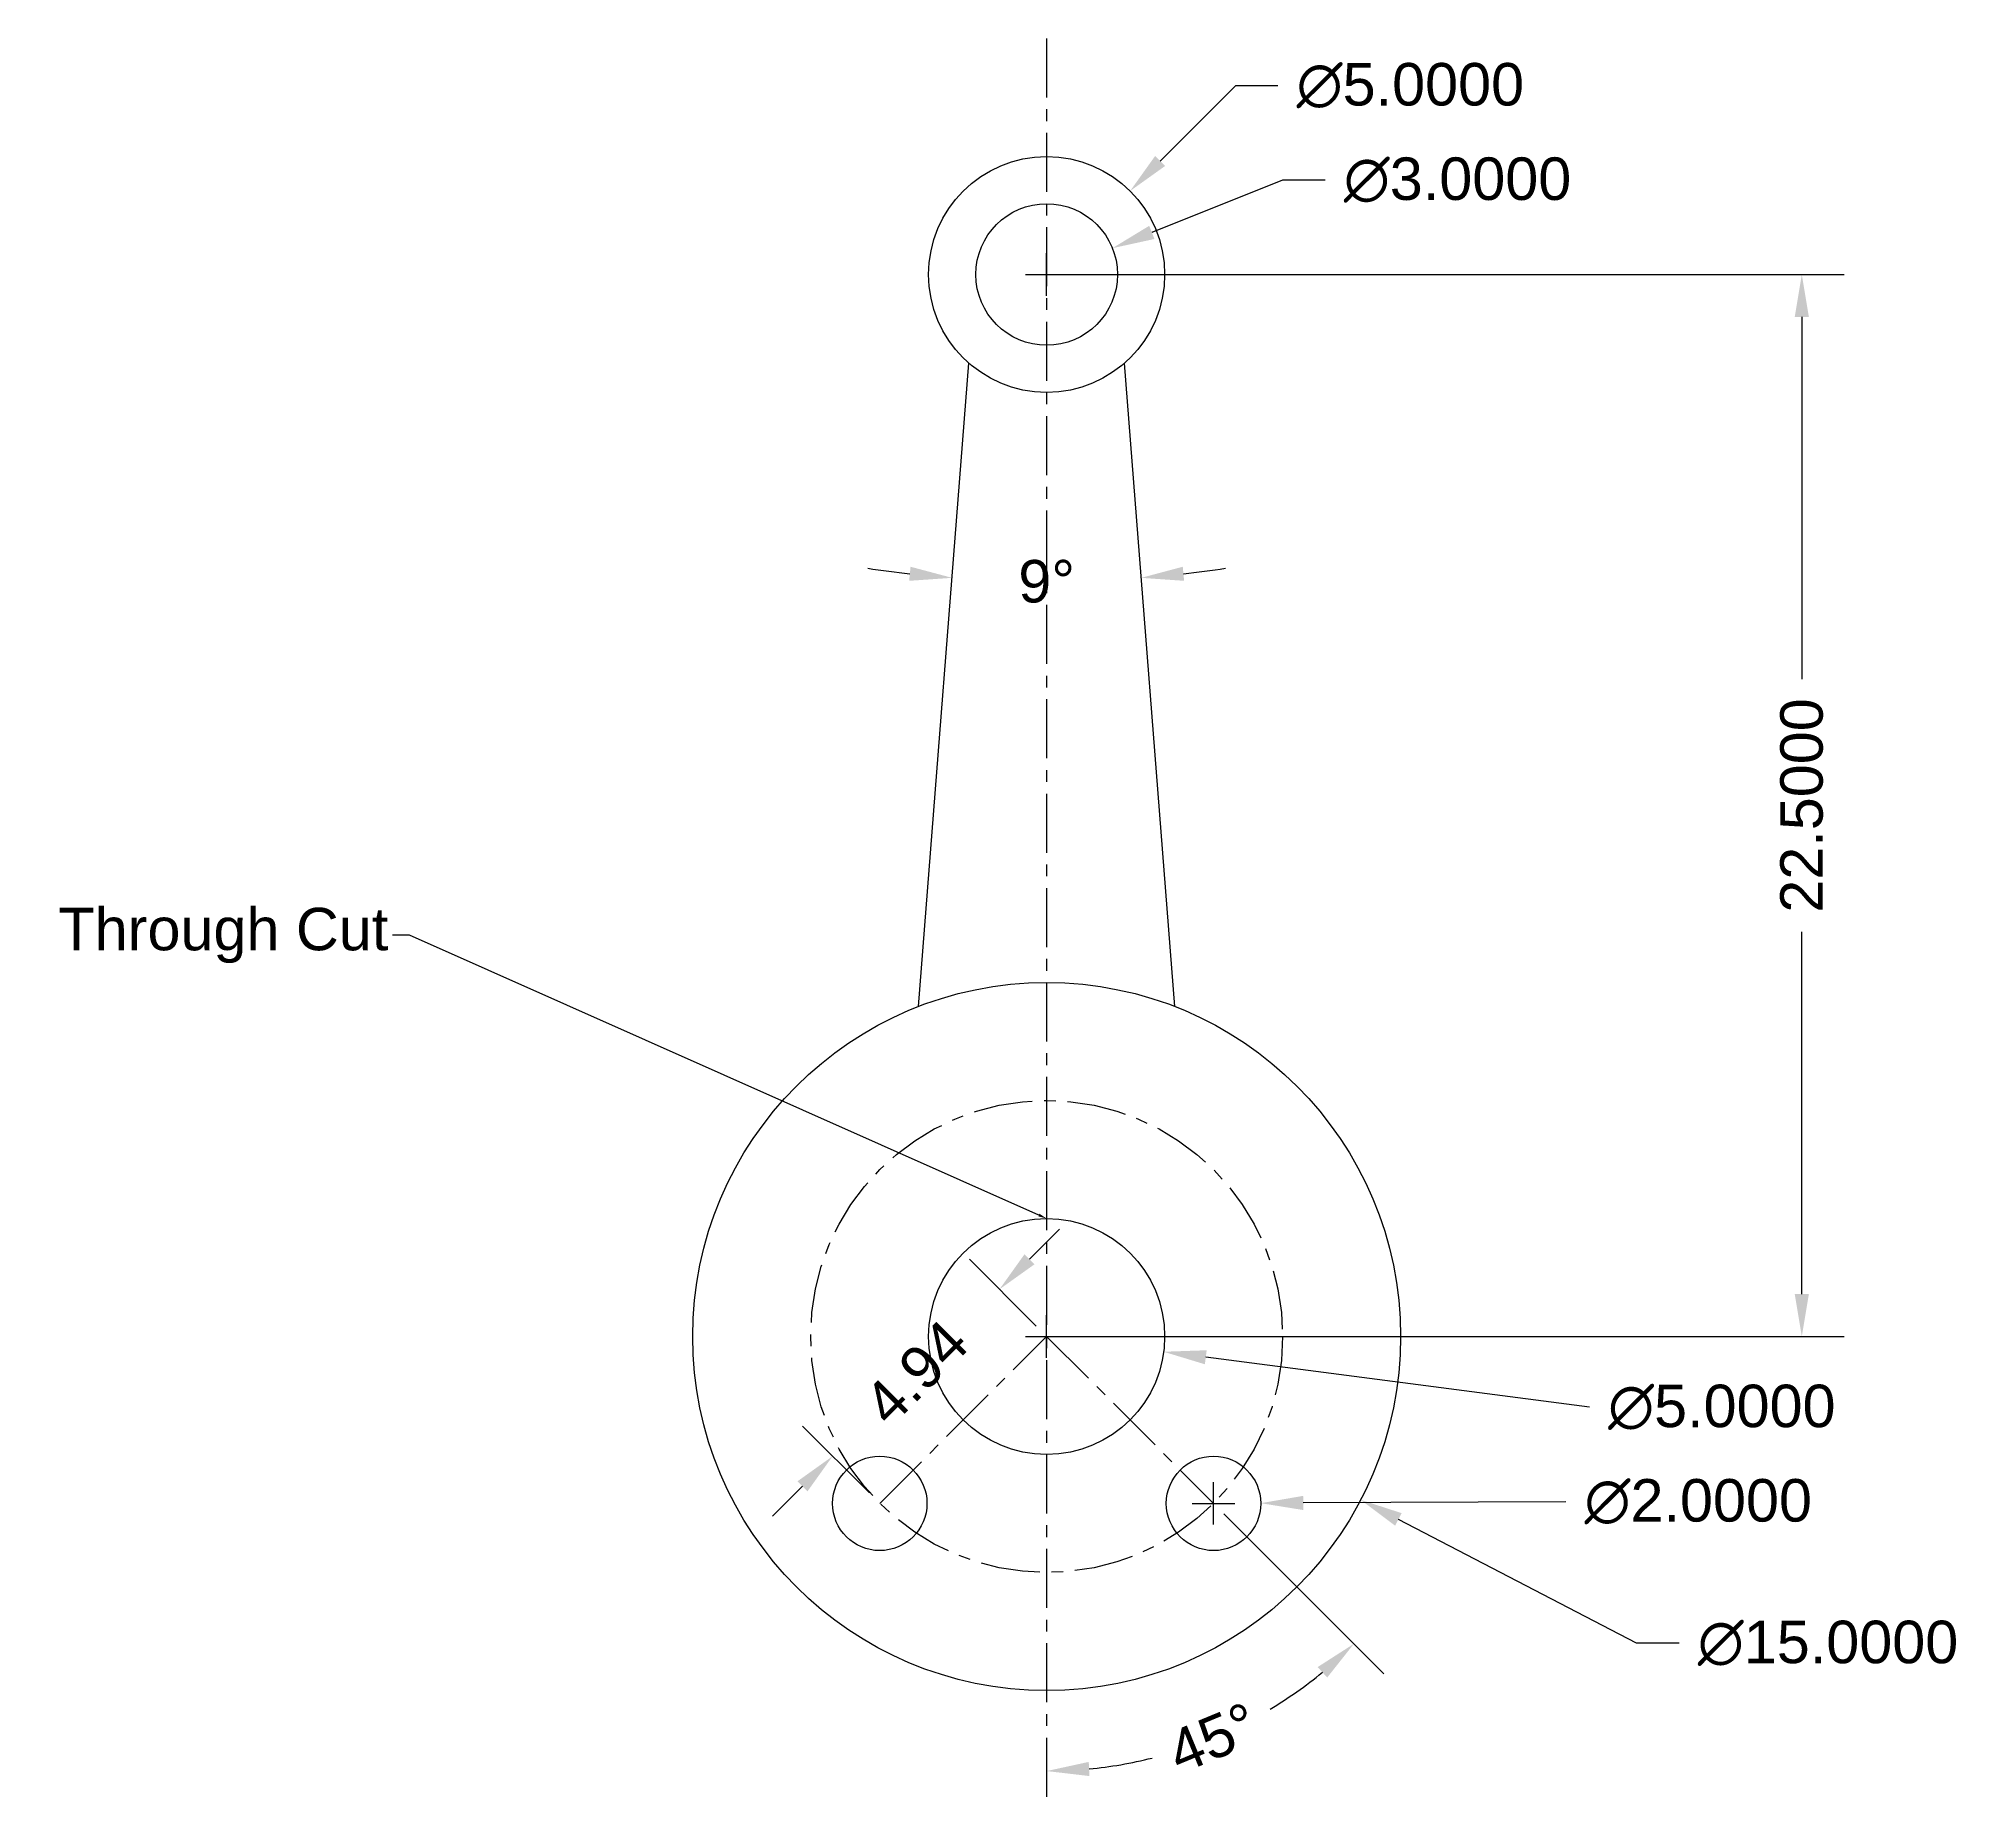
# Model space of a CAD drawing. Header units: inches. Extents: x -11.4 to 29.4, y 0 to 37.5.
import ezdxf
from ezdxf import colors
from ezdxf.entities.mleader import LeaderData, LeaderLine
from ezdxf.math import Vec2, Vec3

# ---------------------------------------------------------------- set-up
doc = ezdxf.new("R2010")
doc.units = ezdxf.units.IN
doc.header["$MEASUREMENT"] = 0
doc.linetypes.add('CENTER', pattern=[2, 1.25, -0.25, 0.25, -0.25])
doc.layers.get('Defpoints').update_dxf_attribs({"color": 6})
doc.layers.add('Construction', color=4, linetype='CENTER')
doc.layers.add('Visible', color=3, linetype='Continuous', plot=False)
doc.styles.add('Annotative', font='arial.ttf')
doc.styles.get("Standard").update_dxf_attribs({"font": 'arial.ttf'})
doc.dimstyles.new('Exercise', dxfattribs={"dimscale": 0, "dimtxt": 0.18, "dimasz": 0.18, "dimexe": 0.18, "dimexo": 0.0625, "dimgap": 0.09, "dimtad": 0, "dimtoh": 1, "dimdec": 4, "dimzin": 0, "dimdsep": 46, "dimtxsty": 'Annotative', "dimcen": 0.09, "dimclrd": 256, "dimclre": 256, "dimclrt": 256, "dimadec": 0, "dimazin": 0, "dimtfac": 1, "dimtdec": 4, "dimtofl": 0, "dimtmove": 0, "dimatfit": 3, "dimfxl": 1, "dimtolj": 1, "dimtzin": 0, "dimlwd": -1, "dimlwe": -1, "dimarcsym": 0})

# ---------------------------------------------------------------- blocks, each defined once
blk = doc.blocks.new('*D0')
at = {"layer": 'Defpoints', "transparency": 16777216}
for p, q in [((14, 36.5), (12.404, 34.904)), ((14.9, 36.5), (14, 36.5)), ((10, 32.05), (10, 32.95)), ((9.55, 32.5), (10.45, 32.5))]:
    blk.add_line(p, q, dxfattribs=at)
at = {"layer": 'Defpoints', "color": 0, "transparency": 16777216}
for p in [(11.768, 34.268), (8.232, 30.732)]:
    blk.add_point(p, dxfattribs=at)
at = {"layer": 'Defpoints', "transparency": 16777216}
blk.add_solid([(12.298, 35.01), (12.51, 34.798), (11.768, 34.268)], dxfattribs=at)
at = {"layer": 'Defpoints', "transparency": 16777216, "insert": (17.706, 36.5), "char_height": 0.9, "attachment_point": 5, "style": 'Annotative'}
blk.add_mtext('\\A1;∅5.0000', dxfattribs=at)
blk = doc.blocks.new('*D1')
at = {"layer": 'Defpoints', "transparency": 16777216}
for p, q in [((15, 34.5), (12.228, 33.391)), ((15.9, 34.5), (15, 34.5)), ((10, 32.05), (10, 32.95)), ((9.55, 32.5), (10.45, 32.5))]:
    blk.add_line(p, q, dxfattribs=at)
at = {"layer": 'Defpoints', "color": 0, "transparency": 16777216}
for p in [(11.393, 33.057), (8.607, 31.943)]:
    blk.add_point(p, dxfattribs=at)
at = {"layer": 'Defpoints', "transparency": 16777216}
blk.add_solid([(12.173, 33.531), (12.284, 33.252), (11.393, 33.057)], dxfattribs=at)
at = {"layer": 'Defpoints', "transparency": 16777216, "insert": (18.706, 34.5), "char_height": 0.9, "attachment_point": 5, "style": 'Annotative'}
blk.add_mtext('\\A1;∅3.0000', dxfattribs=at)
blk = doc.blocks.new('*D2')
at = {"layer": 'Defpoints', "transparency": 16777216}
for p, q in [((10.312, 32.5), (26.9, 32.5)), ((26, 31.6), (26, 23.924)), ((26, 10.9), (26, 18.576)), ((10.312, 10), (26.9, 10))]:
    blk.add_line(p, q, dxfattribs=at)
at = {"layer": 'Defpoints', "color": 0, "transparency": 16777216}
for p in [(10, 32.5), (10, 10), (26, 10)]:
    blk.add_point(p, dxfattribs=at)
at = {"layer": 'Defpoints', "transparency": 16777216}
for points in [[(25.85, 31.6), (26.15, 31.6), (26, 32.5)], [(25.85, 10.9), (26.15, 10.9), (26, 10)]]:
    blk.add_solid(points, dxfattribs=at)
at = {"layer": 'Defpoints', "transparency": 16777216, "insert": (26, 21.25), "char_height": 0.9, "attachment_point": 5, "rotation": 90, "style": 'Annotative'}
blk.add_mtext('\\A1;22.5000', dxfattribs=at)
blk = doc.blocks.new('*D4')
at = {"layer": 'Defpoints', "transparency": 16777216}
blk.add_line((13.757, 6.243), (17.146, 2.854), dxfattribs=at)
for start, end in [(300.9383, 309.3964), (275.6036, 284.0617)]:
    blk.add_arc((10, 10), 9.206, start, end, dxfattribs=at)
at = {"layer": 'Defpoints', "color": 0, "transparency": 16777216}
for p in [(10, 37.5), (10, 10), (13.536, 6.464), (12.383, 1.108), (10, 0)]:
    blk.add_point(p, dxfattribs=at)
at = {"layer": 'Defpoints', "transparency": 16777216}
for points in [[(15.742, 2.997), (15.944, 2.775), (16.51, 3.49)], [(10.906, 0.688), (10.892, 0.988), (10, 0.794)]]:
    blk.add_solid(points, dxfattribs=at)
at = {"layer": 'Defpoints', "transparency": 16777216, "insert": (13.523, 1.495), "char_height": 0.9, "attachment_point": 5, "rotation": 22.5, "style": 'Annotative'}
blk.add_mtext('\\A1;45°', dxfattribs=at)
blk = doc.blocks.new('*D5')
at = {"layer": 'Defpoints', "transparency": 16777216}
for p, q in [((9.636, 11.636), (10.273, 12.273)), ((9.779, 10.221), (8.364, 11.636)), ((6.243, 6.685), (4.828, 8.101)), ((4.828, 6.828), (4.192, 6.192))]:
    blk.add_line(p, q, dxfattribs=at)
at = {"layer": 'Defpoints', "color": 0, "transparency": 16777216}
for p in [(10, 10), (5.464, 7.464), (6.464, 6.464)]:
    blk.add_point(p, dxfattribs=at)
at = {"layer": 'Defpoints', "transparency": 16777216}
for points in [[(9.53, 11.742), (9.742, 11.53), (9, 11)], [(4.722, 6.934), (4.934, 6.722), (5.464, 7.464)]]:
    blk.add_solid(points, dxfattribs=at)
at = {"layer": 'Defpoints', "transparency": 16777216, "insert": (7.232, 9.232), "char_height": 0.9, "attachment_point": 5, "rotation": 45, "style": 'Annotative'}
blk.add_mtext('\\A1;4.94', dxfattribs=at)
blk = doc.blocks.new('*D6')
at = {"layer": 'Defpoints', "transparency": 16777216}
for p, q in [((10, 9.55), (10, 10.45)), ((9.55, 10), (10.45, 10)), ((21.5, 8.5), (13.371, 9.56))]:
    blk.add_line(p, q, dxfattribs=at)
at = {"layer": 'Defpoints', "color": 0, "transparency": 16777216}
for p in [(7.521, 10.323), (12.479, 9.677)]:
    blk.add_point(p, dxfattribs=at)
at = {"layer": 'Defpoints', "transparency": 16777216}
blk.add_solid([(13.391, 9.709), (13.352, 9.412), (12.479, 9.677)], dxfattribs=at)
at = {"layer": 'Defpoints', "transparency": 16777216, "insert": (24.306, 8.5), "char_height": 0.9, "attachment_point": 5, "style": 'Annotative'}
blk.add_mtext('\\A1;∅5.0000', dxfattribs=at)
blk = doc.blocks.new('*D8')
at = {"layer": 'Defpoints', "transparency": 16777216}
for p, q in [((13.536, 6.014), (13.536, 6.914)), ((13.086, 6.464), (13.986, 6.464)), ((21, 6.5), (15.436, 6.474))]:
    blk.add_line(p, q, dxfattribs=at)
at = {"layer": 'Defpoints', "color": 0, "transparency": 16777216}
for p in [(12.536, 6.46), (14.536, 6.469)]:
    blk.add_point(p, dxfattribs=at)
at = {"layer": 'Defpoints', "transparency": 16777216}
blk.add_solid([(15.435, 6.624), (15.436, 6.324), (14.536, 6.469)], dxfattribs=at)
at = {"layer": 'Defpoints', "transparency": 16777216, "insert": (23.806, 6.5), "char_height": 0.9, "attachment_point": 5, "style": 'Annotative'}
blk.add_mtext('\\A1;∅2.0000', dxfattribs=at)
blk = doc.blocks.new('*D9')
at = {"layer": 'Defpoints', "transparency": 16777216}
for p, q in [((10, 9.55), (10, 10.45)), ((9.55, 10), (10.45, 10)), ((22.5, 3.5), (17.453, 6.125)), ((23.4, 3.5), (22.5, 3.5))]:
    blk.add_line(p, q, dxfattribs=at)
at = {"layer": 'Defpoints', "color": 0, "transparency": 16777216}
for p in [(3.346, 13.46), (16.654, 6.54)]:
    blk.add_point(p, dxfattribs=at)
at = {"layer": 'Defpoints', "transparency": 16777216}
blk.add_solid([(17.522, 6.258), (17.383, 5.992), (16.654, 6.54)], dxfattribs=at)
at = {"layer": 'Defpoints', "transparency": 16777216, "insert": (26.556, 3.5), "char_height": 0.9, "attachment_point": 5, "style": 'Annotative'}
blk.add_mtext('\\A1;∅15.0000', dxfattribs=at)
blk = doc.blocks.new('*D10')
at = {"layer": 'Defpoints', "transparency": 16777216}
for start, end in [(261.5149, 263.5222), (276.4778, 278.4851)]:
    blk.add_arc((10, 51.686), 25.691, start, end, dxfattribs=at)
at = {"layer": 'Defpoints', "color": 0, "transparency": 16777216}
for p in [(8.353, 30.619), (11.647, 30.619), (9.332, 26.004), (7.288, 16.992), (12.712, 16.992)]:
    blk.add_point(p, dxfattribs=at)
at = {"layer": 'Defpoints', "transparency": 16777216}
for points in [[(7.116, 26.308), (7.087, 26.01), (7.998, 26.073)], [(12.913, 26.01), (12.884, 26.308), (12.002, 26.073)]]:
    blk.add_solid(points, dxfattribs=at)
at = {"layer": 'Defpoints', "transparency": 16777216, "insert": (10, 25.995), "char_height": 0.9, "attachment_point": 5, "style": 'Annotative'}
blk.add_mtext('\\A1;9°', dxfattribs=at)

msp = doc.modelspace()

# ---------------------------------------------------------------- linework, layer by layer
at = {"layer": 'Construction'}
for p, q in [((10, 37.5), (10, 0)), ((6.46447, 6.46447), (10, 10)), ((10, 10), (13.53553, 6.46447))]:
    msp.add_line(p, q, dxfattribs=at)
msp.add_circle((10, 10), 5, dxfattribs=at)
at = {"layer": 'Visible'}
for p, q in [((7.28757, 16.99233), (8.35296, 30.61924)), ((12.71243, 16.99233), (11.64704, 30.61924))]:
    msp.add_line(p, q, dxfattribs=at)
for centre, radius in [((10, 32.5), 2.5), ((10, 32.5), 1.5), ((10, 10), 7.5), ((10, 10), 2.5), ((6.46447, 6.46447), 1), ((13.53553, 6.46447), 1)]:
    msp.add_circle(centre, radius, dxfattribs=at)

# ---------------------------------------------------------------- dimensions: what is measured, and where the dimension line sits
at = {"layer": 'Defpoints'}
dim = msp.add_angular_dim_2l(base=(12.38268, 1.10771), line1=((10, 37.5), (10, 0)), line2=((10, 10), (13.53553, 6.46447)), dimstyle='Exercise', override={"dimscale": 0}, dxfattribs=at)
dim.commit()
dim.dimension.update_dxf_attribs({"geometry": '*D4', "text_midpoint": (13.52297, 1.49479)})
for p1, p2, picture, middle in [((8.23223, 30.73223), (11.76777, 34.26777), '*D0', (17.70621, 36.5)), ((8.60728, 31.94291), (11.39272, 33.05709), '*D1', (18.70621, 34.5)), ((3.34587, 13.46015), (16.65413, 6.53985), '*D9', (26.55583, 3.5)), ((7.521, 10.32335), (12.479, 9.67665), '*D6', (21.5, 8.5)), ((12.53555, 6.45971), (14.53552, 6.46923), '*D8', (21, 6.5))]:
    dim = msp.add_diameter_dim_2p(p1=p1, p2=p2, dimstyle='Exercise', dxfattribs=at)
    dim.commit()
    dim.dimension.update_dxf_attribs({"geometry": picture, "text_midpoint": middle, "dimtype": 163})
dim = msp.add_linear_dim(base=(26, 10), p1=(10, 32.5), p2=(10, 10), angle=90, dimstyle='Exercise', dxfattribs=at)
dim.commit()
dim.dimension.update_dxf_attribs({"geometry": '*D2', "text_midpoint": (26, 21.25)})
dim = msp.add_angular_dim_2l(base=(9.33191, 26.00382), line1=((12.71243, 16.99233), (11.64704, 30.61924)), line2=((7.28757, 16.99233), (8.35296, 30.61924)), dimstyle='Exercise', dxfattribs=at)
dim.commit()
dim.dimension.update_dxf_attribs({"geometry": '*D10', "text_midpoint": (10, 25.99513)})
dim = msp.add_aligned_dim(p1=(10, 10), p2=(6.46447, 6.46447), distance=-1.41421, text='4.94', dimstyle='Exercise', dxfattribs=at)
dim.commit()
dim.dimension.update_dxf_attribs({"geometry": '*D5', "text_midpoint": (7.23223, 9.23223)})

# ---------------------------------------------------------------- leaders
ml = msp.add_multileader_mtext('Standard', dxfattribs=at)
ml.set_content('\\pxt4;Through Cut', color=256)
ml.set_leader_properties()
ml.build(insert=Vec2(0, 0))
ml.multileader.update_dxf_attribs({"dogleg_length": 0.36, "arrow_head_size": 0.18})
ctx = ml.context
ctx.base_point, ctx.char_height, ctx.arrow_head_size, ctx.landing_gap_size, ctx.plane_origin = Vec3(-10.99014, 18.5), 0.9, 0.18, 0.09, Vec3(10, 12.5)
ctx.text_align_type = 2
notes = []
notes.append((ctx, [(0, (1, 1, 0), (-3.5, 18.5), (-1, 0), 0.36, [(0, [(10, 12.5)], 0, [])])]))
ctx.mtext.insert, ctx.mtext.width, ctx.mtext.alignment, ctx.mtext.flow_direction = Vec3(-3.95, 19.0823), 7.4118, 3, 5
for ctx, leaders in notes:
    for number, flags, end, landing, length, lines in leaders:
        leader = LeaderData()
        leader.index, (leader.has_last_leader_line, leader.has_dogleg_vector, leader.attachment_direction) = number, flags
        leader.last_leader_point, leader.dogleg_vector, leader.dogleg_length = Vec3(end), Vec3(landing), length
        for number, points, colour, breaks in lines:
            line = LeaderLine()
            line.index, line.vertices, line.color, line.breaks = number, Vec3.list(points), colors.encode_raw_color(colour), breaks
            leader.lines.append(line)
        ctx.leaders.append(leader)

doc.saveas('drawing.dxf')
